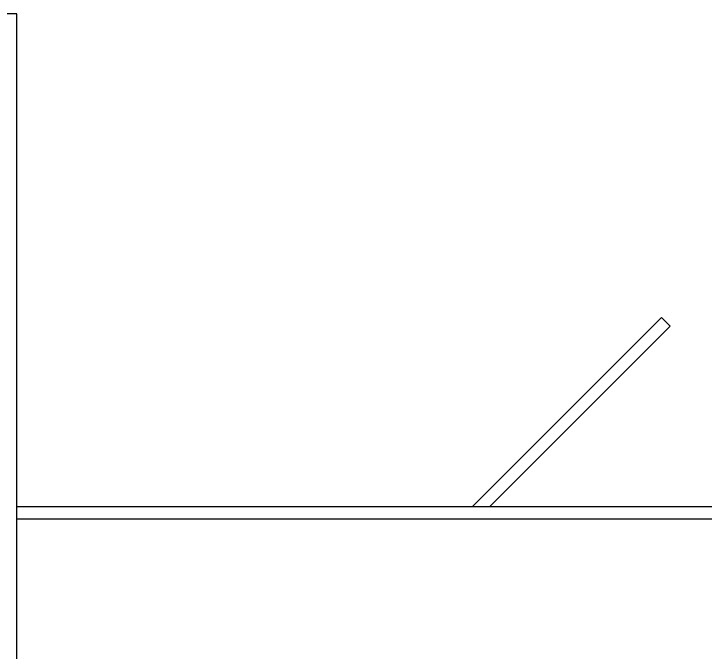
# Model space of a CAD drawing. Extents: x 3792242 to 5145247, y -1546315 to -1031918.
# Drawn here: x 4215822 to 4217506, y -1515969 to -1514414 of the extents above; entities that cross this region are included whole.
import ezdxf

# ---------------------------------------------------------------- set-up
doc = ezdxf.new("R2010")
doc.units = 0
doc.header["$MEASUREMENT"] = 0
for name, color, linetype in [('TENKÁ', 7, 'CONTINUOUS'), ('tzb', 153, 'CONTINUOUS'), ('ZZ-elektro', 221, 'CONTINUOUS')]:
    doc.layers.add(name, color=color, linetype=linetype)

msp = doc.modelspace()

# ---------------------------------------------------------------- linework, layer by layer
at = {"layer": 'TENKÁ'}
for p, q in [((4215829.314, -1515613.77), (4218634.314, -1515613.77)), ((4215829.314, -1515643.77), (4218634.314, -1515643.77))]:
    msp.add_line(p, q, dxfattribs=at)
at = {"layer": 'tzb', "color": 8, "ltscale": 0.25}
for p, q in [((4215829.314, -1514413.77), (4215129.314, -1514413.77)), ((4215829.314, -1517523.77), (4215829.314, -1514413.77))]:
    msp.add_line(p, q, dxfattribs=at)
at = {"layer": 'ZZ-elektro', "color": 253, "lineweight": 30, "ltscale": 10}
for p, q in [((4217399.527, -1515153.77), (4216939.527, -1515613.77)), ((4217399.527, -1515153.77), (4217420.741, -1515174.983)), ((4217420.741, -1515174.983), (4216981.954, -1515613.77))]:
    msp.add_line(p, q, dxfattribs=at)

doc.saveas('drawing.dxf')
